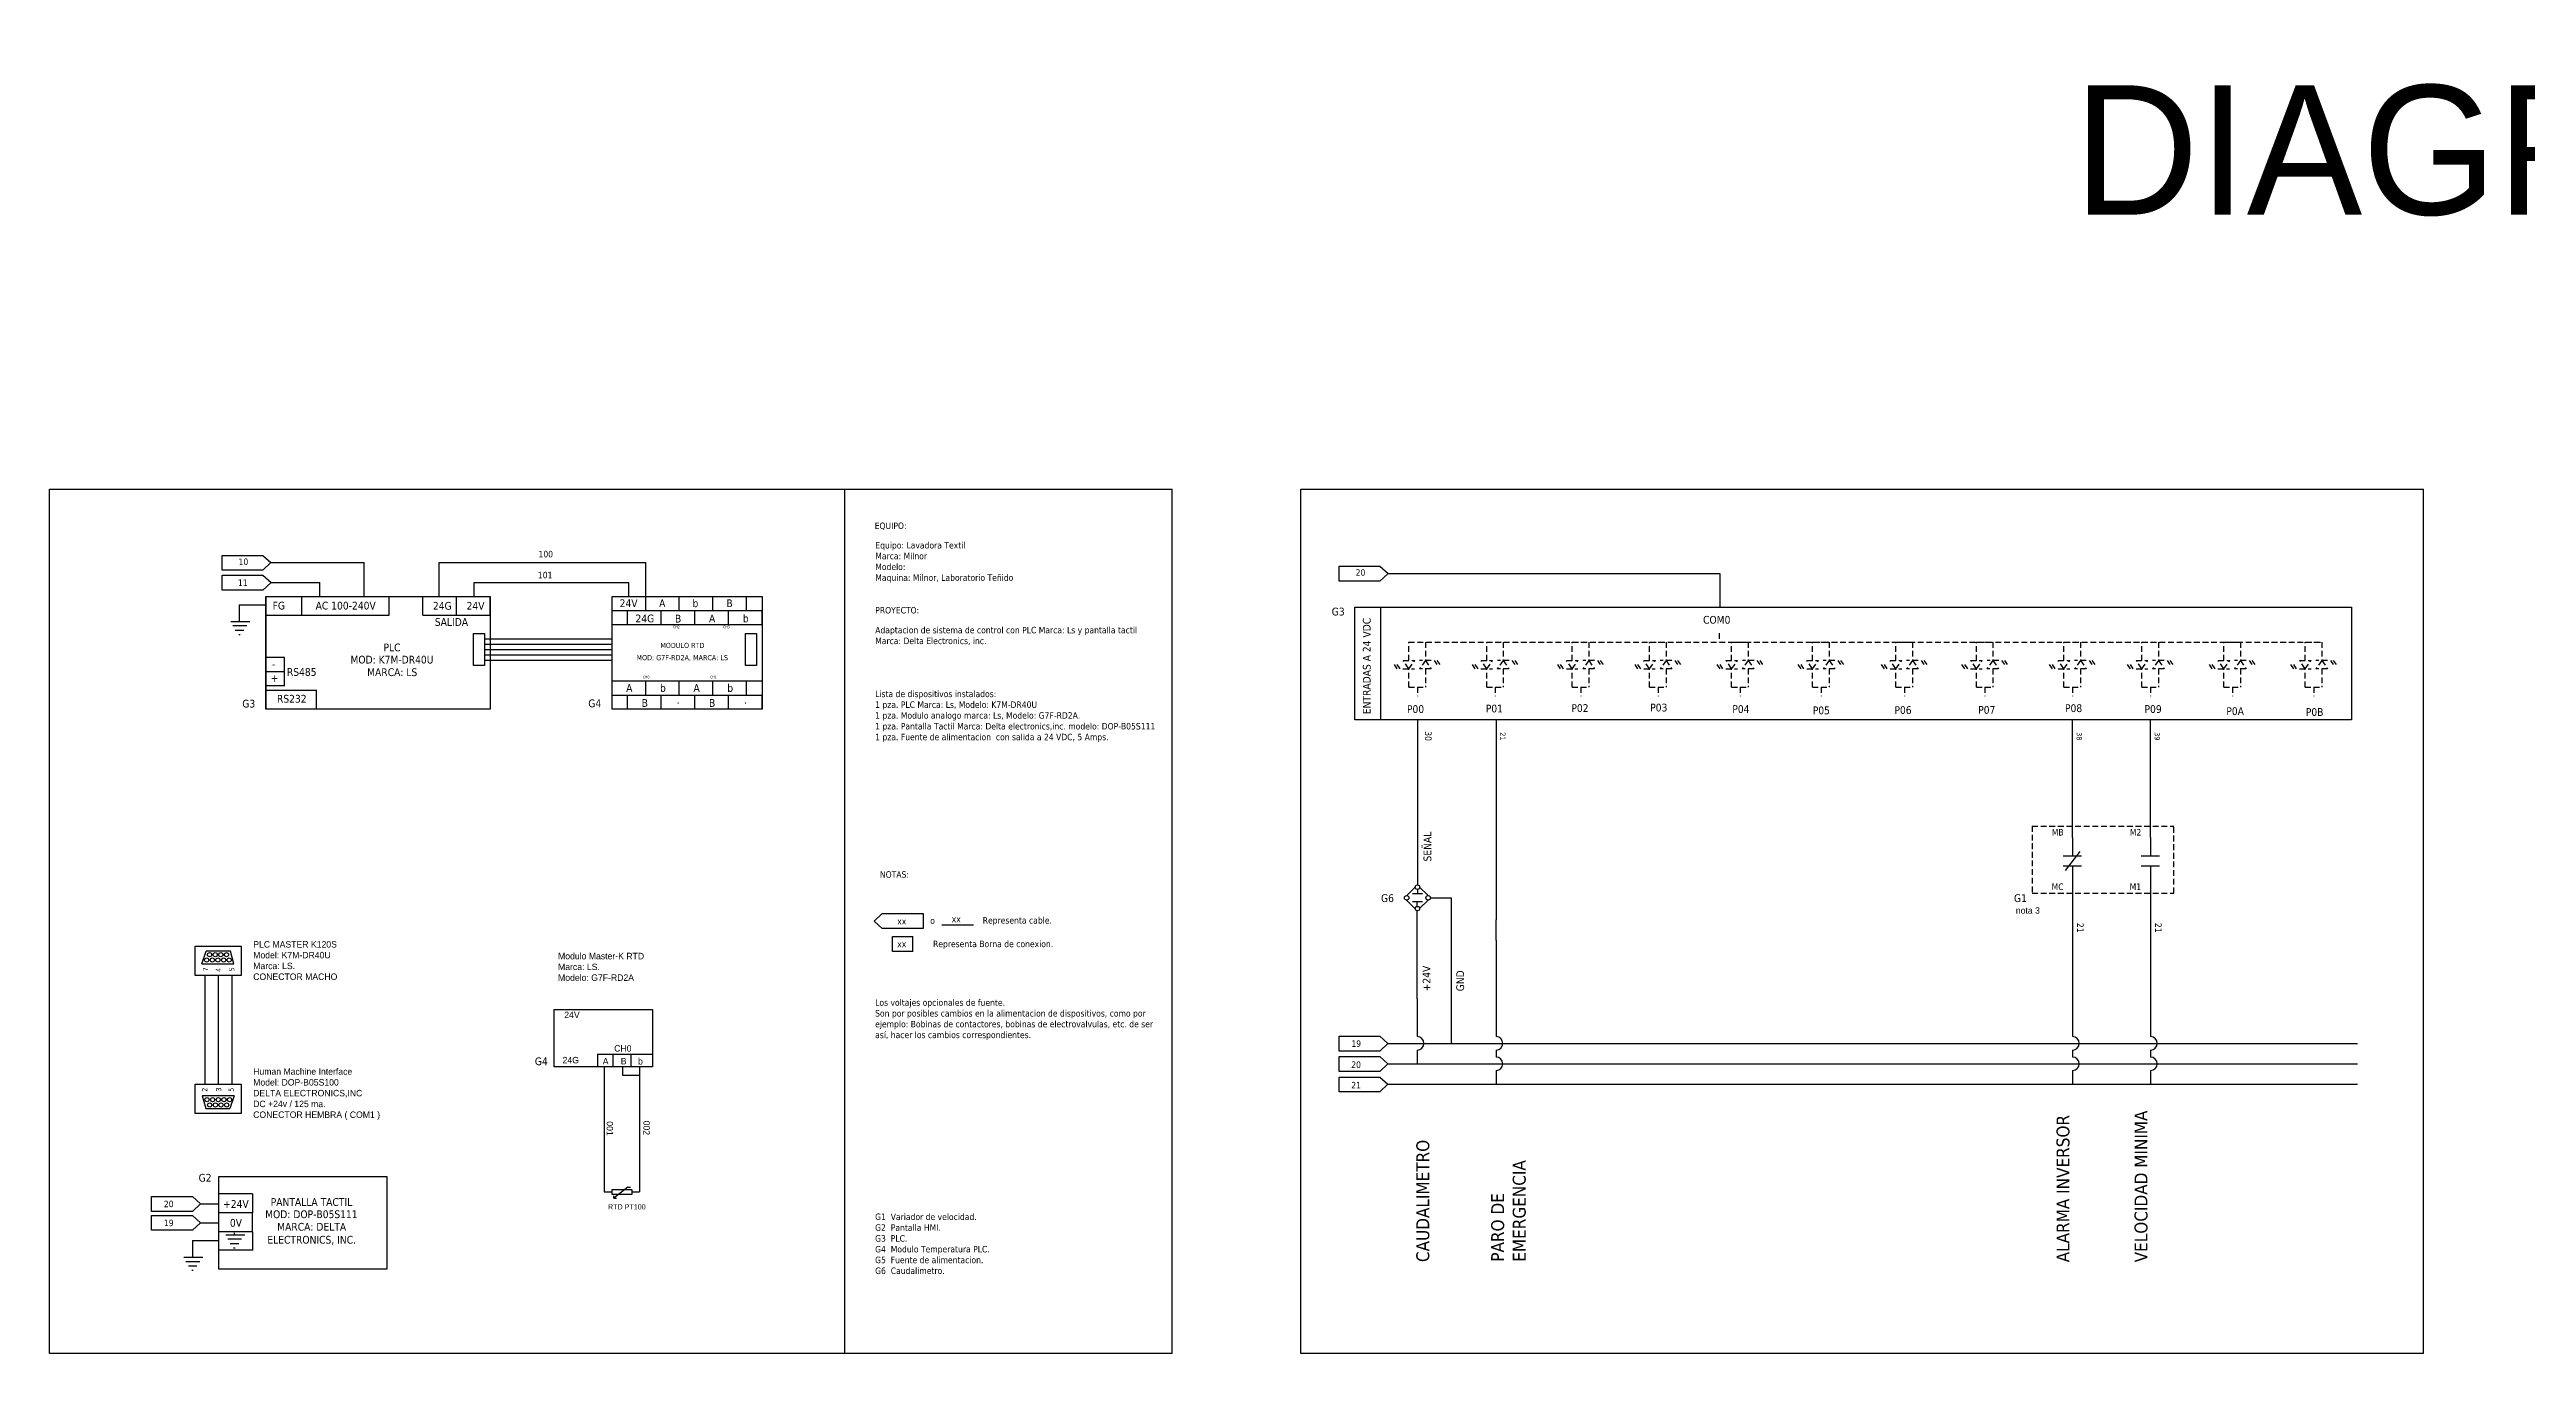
# Model space of a CAD drawing. Header units: millimetres. Extents: x 235 to 3542, y 1204 to 1708.
# Drawn here: x 235 to 1192, y 1204 to 1708 of the extents above; entities that cross this region are included whole.
import ezdxf
from ezdxf.enums import TextEntityAlignment as Align

# ---------------------------------------------------------------- set-up
doc = ezdxf.new("R2010")
doc.units = ezdxf.units.MM
doc.linetypes.add('LÍNEAS_OCULTAS2', pattern=[4.7625, 3.175, -1.5875])
doc.layers.add('0 @ 1', color=7, linetype='Continuous')
doc.layers.add('Capa1', color=7, linetype='LÍNEAS_OCULTAS2')
doc.styles.add('Tahoma', font='tahoma.ttf')

# ---------------------------------------------------------------- blocks, each defined once
blk = doc.blocks.new('*U39')
at = {"linetype": 'Continuous'}
for p, q in [((-1.5, 1.92), (-1.5, -1.92)), ((1.5, 1.92), (1.5, -1.92))]:
    blk.add_line(p, q, dxfattribs=at)
at = {"style": 'Tahoma'}
for tag, p in [('Descripción', (0, 8.73)), ('Diseñador de referencia', (-0.18, 3.37))]:
    blk.add_attdef(tag, text='', height=1.5, dxfattribs=at).set_placement(p, align=Align.CENTER)
at = {"linetype": 'Continuous', "style": 'Tahoma', "flags": 8}
blk.add_attdef('Terminal 1', text='', height=1.5, dxfattribs=at).set_placement((-3.17, -0.8), align=Align.TOP_RIGHT)
blk.add_attdef('Terminal 2', text='', height=1.5, dxfattribs=at).set_placement((3.17, -0.8), align=Align.TOP_LEFT)

msp = doc.modelspace()

# ---------------------------------------------------------------- linework, layer by layer
for p, q in [((235.437, 1204.14), (235.437, 1538.14)), ((235.437, 1538.14), (669.232, 1538.14)), ((542.576, 1538.14), (542.576, 1204.14)), ((669.232, 1204.14), (669.232, 1538.14)), ((718.955, 1204.14), (718.955, 1538.14)), ((718.955, 1538.14), (1152.751, 1538.14)), ((1152.751, 1204.14), (1152.751, 1538.14)), ((302.111, 1512.523), (317.881, 1512.523)), ((302.111, 1506.76), (302.111, 1512.523)), ((317.881, 1512.523), (321.004, 1509.716)), ((317.881, 1506.76), (302.111, 1506.76)), ((302.137, 1504.833), (317.907, 1504.833)), ((302.137, 1499.07), (302.137, 1504.833)), ((321.004, 1509.716), (317.881, 1506.76)), ((317.907, 1504.833), (321.03, 1502.026)), ((321.004, 1509.716), (357.015, 1509.716)), ((357.015, 1496.682), (357.015, 1509.716)), ((385.972, 1509.716), (465.774, 1509.732)), ((385.972, 1496.682), (385.972, 1509.716)), ((465.774, 1496.698), (465.774, 1509.732)), ((465.774, 1496.698), (465.774, 1509.732)), ((733.727, 1508.352), (749.497, 1508.352)), ((733.727, 1502.588), (733.727, 1508.352)), ((749.497, 1502.588), (733.727, 1502.588)), ((749.497, 1508.352), (752.62, 1505.545)), ((752.62, 1505.545), (749.497, 1502.588)), ((752.62, 1505.545), (880.806, 1505.545)), ((880.806, 1505.545), (880.806, 1492.51)), ((317.907, 1499.07), (302.137, 1499.07)), ((308.765, 1493.481), (308.765, 1486.992)), ((308.765, 1493.481), (318.968, 1493.481)), ((321.03, 1502.026), (317.907, 1499.07)), ((321.03, 1502.026), (339.903, 1502.026)), ((332.871, 1489.395), (332.871, 1496.682)), ((339.903, 1496.682), (339.903, 1502.026)), ((366.61, 1489.395), (366.61, 1496.682)), ((366.712, 1489.395), (366.712, 1496.682)), ((379.712, 1489.395), (379.712, 1496.682)), ((392.712, 1489.395), (392.712, 1496.682)), ((399.508, 1502.026), (459.299, 1502.026)), ((399.508, 1496.682), (399.508, 1502.026)), ((405.712, 1489.395), (405.712, 1496.682)), ((459.299, 1496.682), (459.299, 1502.026)), ((459.299, 1496.682), (459.299, 1502.026)), ((465.774, 1491.225), (465.774, 1496.698)), ((478.774, 1491.225), (478.774, 1496.698)), ((491.774, 1491.225), (491.774, 1496.698)), ((504.774, 1491.225), (504.774, 1496.698)), ((305.484, 1486.992), (312.796, 1486.992)), ((306.256, 1485.404), (311.615, 1485.404)), ((307.209, 1483.68), (310.525, 1483.68)), ((318.968, 1489.395), (366.61, 1489.395)), ((379.712, 1489.395), (405.712, 1489.395)), ((452.774, 1491.225), (510.776, 1491.225)), ((452.774, 1485.767), (510.776, 1485.767)), ((458.776, 1485.767), (458.776, 1491.225)), ((471.776, 1485.767), (471.776, 1491.225)), ((484.776, 1485.767), (484.776, 1491.225)), ((497.776, 1485.767), (497.776, 1491.225)), ((510.776, 1485.767), (510.776, 1491.225)), ((749.67, 1492.51), (749.67, 1448.942)), ((308.527, 1481.956), (309.072, 1481.956)), ((403.479, 1480.227), (452.774, 1480.227)), ((403.479, 1478.174), (452.774, 1478.174)), ((403.479, 1476.122), (452.774, 1476.122)), ((403.479, 1474.069), (452.774, 1474.069)), ((326.255, 1473.026), (318.968, 1473.026)), ((326.255, 1467.585), (318.968, 1467.585)), ((326.255, 1462.145), (326.255, 1473.026)), ((403.479, 1472.016), (452.774, 1472.016)), ((326.255, 1462.145), (318.968, 1462.145)), ((318.968, 1460.401), (338.532, 1460.401)), ((338.532, 1453.114), (338.532, 1460.401)), ((452.774, 1464.029), (510.776, 1464.029)), ((452.774, 1458.571), (510.776, 1458.571)), ((458.776, 1453.114), (458.776, 1458.571)), ((465.774, 1458.571), (465.774, 1464.029)), ((471.776, 1453.114), (471.776, 1458.571)), ((478.774, 1458.571), (478.774, 1464.045)), ((484.776, 1453.114), (484.776, 1458.571)), ((491.774, 1458.571), (491.774, 1464.045)), ((497.776, 1453.114), (497.776, 1458.571)), ((504.774, 1458.571), (504.774, 1464.045)), ((510.776, 1453.114), (510.776, 1458.571)), ((763.972, 1448.955), (763.972, 1441.55)), ((794.364, 1448.929), (794.364, 1441.524)), ((794.364, 1448.929), (794.364, 1430.808)), ((1017.079, 1403.464), (1017.079, 1448.942)), ((1047.222, 1403.464), (1047.222, 1448.942)), ((763.972, 1441.55), (763.972, 1408.11)), ((794.364, 1430.808), (794.364, 1371.667)), ((763.972, 1408.123), (763.972, 1385.195)), ((763.972, 1408.11), (763.972, 1385.182)), ((1019.971, 1398.06), (1014.188, 1390.8)), ((763.116, 1375.987), (759.802, 1379.336)), ((763.113, 1384.339), (759.815, 1381.054)), ((763.896, 1376.91), (763.896, 1378.702)), ((763.972, 1383.477), (763.972, 1381.702)), ((764.829, 1376.121), (768.064, 1379.344)), ((764.831, 1384.327), (768.063, 1381.06)), ((768.966, 1380.202), (776.946, 1380.202)), ((776.946, 1380.202), (776.946, 1323.969)), ((1017.079, 1385.31), (1017.079, 1326.564)), ((1047.222, 1385.31), (1047.222, 1326.564)), ((554.061, 1371.14), (557.185, 1374.096)), ((557.185, 1368.333), (554.061, 1371.14)), ((557.185, 1374.096), (572.954, 1374.096)), ((572.954, 1374.096), (572.954, 1368.333)), ((580.172, 1369.826), (592.411, 1369.826)), ((763.896, 1341.142), (763.896, 1375.195)), ((794.364, 1363.827), (794.364, 1371.667)), ((294.331, 1354.702), (295.994, 1359.608)), ((305.361, 1359.608), (295.994, 1359.608)), ((306.702, 1354.702), (305.361, 1359.608)), ((572.954, 1368.333), (557.185, 1368.333)), ((561.127, 1365.25), (569.012, 1365.25)), ((561.127, 1359.487), (561.127, 1365.25)), ((569.012, 1359.487), (561.127, 1359.487)), ((568.967, 1359.487), (568.967, 1365.25)), ((794.364, 1363.827), (794.364, 1326.564)), ((294.331, 1354.702), (306.702, 1354.702)), ((295.582, 1308.256), (295.582, 1350.136)), ((300.702, 1308.256), (300.702, 1350.136)), ((305.978, 1308.256), (305.978, 1350.136)), ((763.896, 1341.142), (763.896, 1326.564)), ((733.702, 1326.777), (749.471, 1326.777)), ((733.702, 1321.013), (733.702, 1326.777)), ((733.702, 1326.777), (749.471, 1326.777)), ((733.702, 1321.013), (733.702, 1326.777)), ((749.471, 1321.013), (733.702, 1321.013)), ((749.471, 1321.013), (733.702, 1321.013)), ((749.471, 1326.777), (752.595, 1323.969)), ((749.471, 1326.777), (752.595, 1323.969)), ((752.595, 1323.969), (749.471, 1321.013)), ((752.595, 1323.969), (749.471, 1321.013)), ((752.595, 1323.969), (889.004, 1323.969)), ((752.595, 1323.969), (1127.154, 1323.969)), ((763.896, 1321.374), (763.912, 1316.066)), ((794.364, 1321.374), (794.364, 1318.661)), ((889.004, 1323.969), (1127.154, 1323.969)), ((1017.079, 1321.374), (1017.079, 1318.661)), ((1047.222, 1321.374), (1047.222, 1318.661)), ((447.206, 1319.737), (468.461, 1319.737)), ((447.206, 1319.737), (447.206, 1314.899)), ((449.782, 1314.899), (449.782, 1291.437)), ((453.075, 1319.737), (453.075, 1314.899)), ((456.861, 1314.899), (456.861, 1311.727)), ((456.861, 1311.727), (463.4, 1311.727)), ((460.065, 1319.737), (460.065, 1314.899)), ((463.4, 1314.899), (463.4, 1291.437)), ((733.702, 1318.873), (749.471, 1318.873)), ((733.702, 1313.109), (733.702, 1318.873)), ((749.471, 1313.109), (733.702, 1313.109)), ((749.471, 1318.873), (752.595, 1316.066)), ((752.595, 1316.066), (749.471, 1313.109)), ((752.595, 1316.066), (1127.154, 1316.066)), ((794.364, 1313.471), (794.364, 1308.162)), ((1017.079, 1313.471), (1017.079, 1308.162)), ((1047.222, 1313.471), (1047.222, 1308.162)), ((306.806, 1303.69), (294.434, 1303.69)), ((294.434, 1303.69), (295.775, 1298.784)), ((306.806, 1303.69), (305.143, 1298.784)), ((733.702, 1310.969), (749.471, 1310.969)), ((733.702, 1305.206), (733.702, 1310.969)), ((749.471, 1305.206), (733.702, 1305.206)), ((749.471, 1310.969), (752.595, 1308.162)), ((752.595, 1308.162), (749.471, 1305.206)), ((752.595, 1308.162), (1127.154, 1308.162)), ((295.775, 1298.784), (305.143, 1298.784)), ((449.782, 1291.437), (449.782, 1283.597)), ((449.782, 1283.597), (449.782, 1266.62)), ((463.4, 1291.437), (463.4, 1283.597)), ((463.4, 1283.597), (463.4, 1266.62)), ((274.88, 1264.823), (290.65, 1264.823)), ((274.88, 1259.059), (274.88, 1264.823)), ((290.65, 1264.823), (293.773, 1262.015)), ((313.856, 1265.767), (300.916, 1265.767)), ((313.856, 1265.767), (313.856, 1258.48)), ((449.782, 1266.62), (452.89, 1266.62)), ((458.821, 1268.438), (453.414, 1264.18)), ((453.414, 1264.18), (453.414, 1265.108)), ((453.414, 1264.18), (454.481, 1264.18)), ((458.821, 1268.438), (459.888, 1268.438)), ((460.4, 1266.62), (463.4, 1266.62)), ((290.65, 1259.059), (274.88, 1259.059)), ((274.88, 1257.486), (290.65, 1257.486)), ((274.88, 1251.723), (274.88, 1257.486)), ((293.773, 1262.015), (290.65, 1259.059)), ((290.65, 1257.486), (293.773, 1254.679)), ((293.773, 1254.679), (290.65, 1251.723)), ((293.773, 1262.015), (300.856, 1262.015)), ((293.773, 1254.679), (300.856, 1254.679)), ((313.856, 1258.48), (300.916, 1258.48)), ((313.856, 1251.192), (313.856, 1258.48)), ((290.65, 1251.723), (274.88, 1251.723)), ((290.653, 1247.813), (290.653, 1241.324)), ((290.653, 1247.813), (300.856, 1247.813)), ((313.856, 1251.192), (300.916, 1251.192)), ((303.538, 1249.963), (310.85, 1249.963)), ((304.31, 1248.375), (309.669, 1248.375)), ((305.264, 1246.65), (308.579, 1246.65)), ((306.581, 1244.926), (307.126, 1244.926)), ((306.819, 1250.759), (306.819, 1249.963)), ((313.856, 1251.192), (313.856, 1243.905)), ((287.372, 1241.324), (294.684, 1241.324)), ((288.144, 1239.736), (293.503, 1239.736)), ((289.098, 1238.012), (292.413, 1238.012)), ((290.415, 1236.288), (290.96, 1236.288)), ((313.856, 1244.06), (300.916, 1244.06)), ((669.232, 1204.14), (235.437, 1204.14)), ((1152.751, 1204.14), (718.955, 1204.14))]:
    msp.add_line(p, q)
for points in [[(318.968, 1496.682), (318.968, 1496.682), (318.968, 1453.114), (318.968, 1453.114)], [(318.968, 1496.682), (405.712, 1496.682), (405.712, 1453.114), (318.968, 1453.114)], [(452.774, 1496.682), (510.776, 1496.682), (510.776, 1453.114), (452.774, 1453.114)], [(739.833, 1492.51), (1124.848, 1492.51), (1124.848, 1448.942), (739.833, 1448.942)], [(399.219, 1482.28), (403.479, 1482.28), (403.479, 1470.016), (399.219, 1470.016)], [(504.301, 1482.28), (508.561, 1482.28), (508.561, 1470.016), (504.301, 1470.016)], [(291.646, 1361.527), (309.491, 1361.527), (309.491, 1350.136), (291.646, 1350.136)], [(430.359, 1337.106), (468.461, 1337.106), (468.461, 1314.899), (430.359, 1314.899)], [(309.491, 1296.865), (291.646, 1296.865), (291.646, 1308.256), (309.491, 1308.256)], [(300.856, 1272.522), (365.797, 1272.522), (365.797, 1236.668), (300.856, 1236.668)], [(452.89, 1267.552), (460.4, 1267.552), (460.4, 1265.575), (452.89, 1265.575)]]:
    msp.add_lwpolyline(points, close=True)
for centre, radius in [((759.811, 1380.195), 0.859), ((763.972, 1384.336), 0.859), ((768.107, 1380.202), 0.859), ((763.972, 1376.054), 0.859), ((297.263, 1358.228), 0.802), ((299.457, 1358.228), 0.802), ((301.594, 1358.228), 0.802), ((303.818, 1358.228), 0.802), ((296.147, 1356.156), 0.802), ((298.341, 1356.156), 0.802), ((300.478, 1356.156), 0.802), ((302.702, 1356.156), 0.802), ((304.852, 1356.156), 0.802), ((296.285, 1302.236), 0.802), ((298.435, 1302.236), 0.802), ((300.659, 1302.236), 0.802), ((302.796, 1302.236), 0.802), ((304.99, 1302.236), 0.802), ((297.319, 1300.165), 0.802), ((299.543, 1300.165), 0.802), ((301.68, 1300.165), 0.802), ((303.874, 1300.165), 0.802)]:
    msp.add_circle(centre, radius)
for centre in [(763.896, 1323.969), (794.364, 1323.969), (1017.079, 1323.969), (1047.222, 1323.969), (794.364, 1316.066), (1017.079, 1316.066), (1047.222, 1316.066)]:
    msp.add_arc(centre, 2.595, 270, 90)
at = {"layer": 'Capa1', "ltscale": 0.7}
for p, q in [((760.646, 1471.928), (760.646, 1479.027)), ((760.646, 1479.027), (767.044, 1479.027)), ((760.646, 1479.027), (1113.402, 1479.027)), ((767.044, 1479.027), (767.044, 1471.928)), ((790.741, 1471.928), (790.741, 1479.027)), ((790.741, 1479.027), (797.139, 1479.027)), ((797.139, 1479.027), (797.139, 1471.928)), ((823.757, 1471.928), (823.757, 1479.027)), ((823.757, 1479.027), (830.155, 1479.027)), ((830.155, 1479.027), (830.155, 1471.928)), ((853.638, 1471.928), (853.638, 1479.027)), ((853.638, 1479.027), (860.036, 1479.027)), ((860.036, 1479.027), (860.036, 1471.928)), ((880.514, 1482.473), (880.514, 1479.027)), ((885.381, 1471.928), (885.381, 1479.027)), ((885.381, 1479.027), (891.779, 1479.027)), ((891.779, 1479.027), (891.779, 1471.928)), ((916.641, 1471.928), (916.641, 1479.027)), ((916.641, 1479.027), (923.039, 1479.027)), ((923.039, 1479.027), (923.039, 1471.928)), ((948.832, 1471.928), (948.832, 1479.027)), ((948.832, 1479.027), (955.23, 1479.027)), ((955.23, 1479.027), (955.23, 1471.928)), ((979.933, 1471.928), (979.933, 1479.027)), ((979.933, 1479.027), (986.331, 1479.027)), ((986.331, 1479.027), (986.331, 1471.928)), ((1013.753, 1471.928), (1013.753, 1479.027)), ((1013.753, 1479.027), (1020.151, 1479.027)), ((1020.151, 1479.027), (1020.151, 1471.928)), ((1043.895, 1471.928), (1043.895, 1479.027)), ((1043.895, 1479.027), (1050.293, 1479.027)), ((1050.293, 1479.027), (1050.293, 1471.928)), ((1075.542, 1471.928), (1075.542, 1479.027)), ((1075.542, 1479.027), (1081.94, 1479.027)), ((1081.94, 1479.027), (1081.94, 1471.928)), ((1107.004, 1471.928), (1107.004, 1479.027)), ((1107.004, 1479.027), (1113.402, 1479.027)), ((1113.402, 1479.027), (1113.402, 1471.928)), ((756.192, 1468.736), (755.091, 1470.332)), ((757.292, 1468.736), (756.192, 1470.332)), ((758.392, 1468.736), (762.89, 1468.736)), ((758.445, 1471.928), (762.943, 1471.928)), ((760.646, 1468.736), (758.445, 1471.928)), ((760.646, 1468.736), (762.943, 1471.928)), ((760.646, 1461.636), (760.646, 1468.736)), ((767.044, 1471.928), (764.747, 1468.736)), ((769.245, 1468.736), (764.747, 1468.736)), ((769.245, 1468.736), (764.747, 1468.736)), ((769.298, 1471.928), (764.8, 1471.928)), ((767.044, 1471.928), (769.245, 1468.736)), ((767.044, 1468.736), (767.044, 1461.636)), ((770.398, 1471.928), (771.498, 1470.332)), ((771.498, 1471.928), (772.599, 1470.332)), ((786.287, 1468.736), (785.187, 1470.332)), ((787.387, 1468.736), (786.287, 1470.332)), ((788.488, 1468.736), (792.985, 1468.736)), ((788.541, 1471.928), (793.038, 1471.928)), ((790.741, 1468.736), (788.541, 1471.928)), ((790.741, 1468.736), (793.038, 1471.928)), ((790.741, 1461.636), (790.741, 1468.736)), ((797.139, 1471.928), (794.842, 1468.736)), ((799.34, 1468.736), (794.842, 1468.736)), ((799.34, 1468.736), (794.842, 1468.736)), ((799.393, 1471.928), (794.896, 1471.928)), ((797.139, 1471.928), (799.34, 1468.736)), ((797.139, 1468.736), (797.139, 1461.636)), ((800.494, 1471.928), (801.594, 1470.332)), ((801.594, 1471.928), (802.694, 1470.332)), ((819.303, 1468.736), (818.203, 1470.332)), ((820.403, 1468.736), (819.303, 1470.332)), ((821.504, 1468.736), (826.001, 1468.736)), ((821.557, 1471.928), (826.054, 1471.928)), ((823.757, 1468.736), (821.557, 1471.928)), ((823.757, 1468.736), (826.054, 1471.928)), ((823.757, 1461.636), (823.757, 1468.736)), ((830.155, 1471.928), (827.858, 1468.736)), ((832.356, 1468.736), (827.858, 1468.736)), ((832.356, 1468.736), (827.858, 1468.736)), ((832.409, 1471.928), (827.911, 1471.928)), ((830.155, 1471.928), (832.356, 1468.736)), ((830.155, 1468.736), (830.155, 1461.636)), ((833.509, 1471.928), (834.61, 1470.332)), ((834.61, 1471.928), (835.71, 1470.332)), ((849.184, 1468.736), (848.084, 1470.332)), ((850.284, 1468.736), (849.184, 1470.332)), ((851.385, 1468.736), (855.882, 1468.736)), ((851.438, 1471.928), (855.935, 1471.928)), ((853.638, 1468.736), (851.438, 1471.928)), ((853.638, 1468.736), (855.935, 1471.928)), ((853.638, 1461.636), (853.638, 1468.736)), ((860.036, 1471.928), (857.739, 1468.736)), ((862.237, 1468.736), (857.739, 1468.736)), ((862.237, 1468.736), (857.739, 1468.736)), ((862.29, 1471.928), (857.793, 1471.928)), ((860.036, 1471.928), (862.237, 1468.736)), ((860.036, 1468.736), (860.036, 1461.636)), ((863.39, 1471.928), (864.491, 1470.332)), ((864.491, 1471.928), (865.591, 1470.332)), ((880.927, 1468.736), (879.827, 1470.332)), ((882.027, 1468.736), (880.927, 1470.332)), ((883.128, 1468.736), (887.625, 1468.736)), ((883.181, 1471.928), (887.678, 1471.928)), ((885.381, 1468.736), (883.181, 1471.928)), ((885.381, 1468.736), (887.678, 1471.928)), ((885.381, 1461.636), (885.381, 1468.736)), ((891.779, 1471.928), (889.482, 1468.736)), ((893.98, 1468.736), (889.482, 1468.736)), ((893.98, 1468.736), (889.482, 1468.736)), ((894.033, 1471.928), (889.535, 1471.928)), ((891.779, 1471.928), (893.98, 1468.736)), ((891.779, 1468.736), (891.779, 1461.636)), ((895.133, 1471.928), (896.234, 1470.332)), ((896.234, 1471.928), (897.334, 1470.332)), ((912.186, 1468.736), (911.086, 1470.332)), ((913.287, 1468.736), (912.186, 1470.332)), ((914.387, 1468.736), (918.884, 1468.736)), ((914.44, 1471.928), (918.938, 1471.928)), ((916.641, 1468.736), (914.44, 1471.928)), ((916.641, 1468.736), (918.938, 1471.928)), ((916.641, 1461.636), (916.641, 1468.736)), ((923.039, 1471.928), (920.742, 1468.736)), ((925.239, 1468.736), (920.742, 1468.736)), ((925.239, 1468.736), (920.742, 1468.736)), ((925.292, 1471.928), (920.795, 1471.928)), ((923.039, 1471.928), (925.239, 1468.736)), ((923.039, 1468.736), (923.039, 1461.636)), ((926.393, 1471.928), (927.493, 1470.332)), ((927.493, 1471.928), (928.593, 1470.332)), ((944.378, 1468.736), (943.278, 1470.332)), ((945.478, 1468.736), (944.378, 1470.332)), ((946.579, 1468.736), (951.076, 1468.736)), ((946.632, 1471.928), (951.129, 1471.928)), ((948.832, 1468.736), (946.632, 1471.928)), ((948.832, 1468.736), (951.129, 1471.928)), ((948.832, 1461.636), (948.832, 1468.736)), ((955.23, 1471.928), (952.933, 1468.736)), ((957.431, 1468.736), (952.933, 1468.736)), ((957.431, 1468.736), (952.933, 1468.736)), ((957.484, 1471.928), (952.987, 1471.928)), ((955.23, 1471.928), (957.431, 1468.736)), ((955.23, 1468.736), (955.23, 1461.636)), ((958.585, 1471.928), (959.685, 1470.332)), ((959.685, 1471.928), (960.785, 1470.332)), ((975.479, 1468.736), (974.378, 1470.332)), ((976.579, 1468.736), (975.479, 1470.332)), ((977.679, 1468.736), (982.177, 1468.736)), ((977.732, 1471.928), (982.23, 1471.928)), ((979.933, 1468.736), (977.732, 1471.928)), ((979.933, 1468.736), (982.23, 1471.928)), ((979.933, 1461.636), (979.933, 1468.736)), ((986.331, 1471.928), (984.034, 1468.736)), ((988.532, 1468.736), (984.034, 1468.736)), ((988.532, 1468.736), (984.034, 1468.736)), ((988.585, 1471.928), (984.087, 1471.928)), ((986.331, 1471.928), (988.532, 1468.736)), ((986.331, 1468.736), (986.331, 1461.636)), ((989.685, 1471.928), (990.785, 1470.332)), ((990.785, 1471.928), (991.886, 1470.332)), ((1009.299, 1468.736), (1008.199, 1470.332)), ((1010.399, 1468.736), (1009.299, 1470.332)), ((1011.499, 1468.736), (1015.997, 1468.736)), ((1011.553, 1471.928), (1016.05, 1471.928)), ((1013.753, 1468.736), (1011.553, 1471.928)), ((1013.753, 1468.736), (1016.05, 1471.928)), ((1013.753, 1461.636), (1013.753, 1468.736)), ((1020.151, 1471.928), (1017.854, 1468.736)), ((1022.352, 1468.736), (1017.854, 1468.736)), ((1022.352, 1468.736), (1017.854, 1468.736)), ((1022.405, 1471.928), (1017.907, 1471.928)), ((1020.151, 1471.928), (1022.352, 1468.736)), ((1020.151, 1468.736), (1020.151, 1461.636)), ((1023.505, 1471.928), (1024.606, 1470.332)), ((1024.606, 1471.928), (1025.706, 1470.332)), ((1039.441, 1468.736), (1038.341, 1470.332)), ((1040.541, 1468.736), (1039.441, 1470.332)), ((1041.642, 1468.736), (1046.139, 1468.736)), ((1041.695, 1471.928), (1046.192, 1471.928)), ((1043.895, 1468.736), (1041.695, 1471.928)), ((1043.895, 1468.736), (1046.192, 1471.928)), ((1043.895, 1461.636), (1043.895, 1468.736)), ((1050.293, 1471.928), (1047.996, 1468.736)), ((1052.494, 1468.736), (1047.996, 1468.736)), ((1052.494, 1468.736), (1047.996, 1468.736)), ((1052.547, 1471.928), (1048.049, 1471.928)), ((1050.293, 1471.928), (1052.494, 1468.736)), ((1050.293, 1468.736), (1050.293, 1461.636)), ((1053.647, 1471.928), (1054.748, 1470.332)), ((1054.748, 1471.928), (1055.848, 1470.332)), ((1071.087, 1468.736), (1069.987, 1470.332)), ((1072.188, 1468.736), (1071.087, 1470.332)), ((1073.288, 1468.736), (1077.786, 1468.736)), ((1073.341, 1471.928), (1077.839, 1471.928)), ((1075.542, 1468.736), (1073.341, 1471.928)), ((1075.542, 1468.736), (1077.839, 1471.928)), ((1075.542, 1461.636), (1075.542, 1468.736)), ((1081.94, 1471.928), (1079.643, 1468.736)), ((1084.14, 1468.736), (1079.643, 1468.736)), ((1084.14, 1468.736), (1079.643, 1468.736)), ((1084.193, 1471.928), (1079.696, 1471.928)), ((1081.94, 1471.928), (1084.14, 1468.736)), ((1081.94, 1468.736), (1081.94, 1461.636)), ((1085.294, 1471.928), (1086.394, 1470.332)), ((1086.394, 1471.928), (1087.494, 1470.332)), ((1102.55, 1468.736), (1101.449, 1470.332)), ((1103.65, 1468.736), (1102.55, 1470.332)), ((1104.75, 1468.736), (1109.248, 1468.736)), ((1104.803, 1471.928), (1109.301, 1471.928)), ((1107.004, 1468.736), (1104.803, 1471.928)), ((1107.004, 1468.736), (1109.301, 1471.928)), ((1107.004, 1461.636), (1107.004, 1468.736)), ((1113.402, 1471.928), (1111.105, 1468.736)), ((1115.603, 1468.736), (1111.105, 1468.736)), ((1115.603, 1468.736), (1111.105, 1468.736)), ((1115.656, 1471.928), (1111.158, 1471.928)), ((1113.402, 1471.928), (1115.603, 1468.736)), ((1113.402, 1468.736), (1113.402, 1461.636)), ((1116.756, 1471.928), (1117.856, 1470.332)), ((1117.856, 1471.928), (1118.957, 1470.332)), ((760.646, 1461.636), (767.044, 1461.636)), ((760.646, 1461.636), (767.044, 1461.636)), ((763.972, 1461.636), (763.972, 1458.19)), ((790.741, 1461.636), (797.139, 1461.636)), ((790.741, 1461.636), (797.139, 1461.636)), ((794.068, 1461.636), (794.068, 1458.19)), ((823.757, 1461.636), (830.155, 1461.636)), ((823.757, 1461.636), (830.155, 1461.636)), ((827.084, 1461.636), (827.084, 1458.19)), ((853.638, 1461.636), (860.036, 1461.636)), ((853.638, 1461.636), (860.036, 1461.636)), ((856.965, 1461.636), (856.965, 1458.19)), ((885.381, 1461.636), (891.779, 1461.636)), ((885.381, 1461.636), (891.779, 1461.636)), ((888.708, 1461.636), (888.708, 1458.19)), ((916.641, 1461.636), (923.039, 1461.636)), ((916.641, 1461.636), (923.039, 1461.636)), ((919.967, 1461.636), (919.967, 1458.19)), ((948.832, 1461.636), (955.23, 1461.636)), ((948.832, 1461.636), (955.23, 1461.636)), ((952.159, 1461.636), (952.159, 1458.19)), ((979.933, 1461.636), (986.331, 1461.636)), ((979.933, 1461.636), (986.331, 1461.636)), ((983.259, 1461.636), (983.259, 1458.19)), ((1013.753, 1461.636), (1020.151, 1461.636)), ((1013.753, 1461.636), (1020.151, 1461.636)), ((1017.079, 1461.636), (1017.079, 1458.19)), ((1043.895, 1461.636), (1050.293, 1461.636)), ((1043.895, 1461.636), (1050.293, 1461.636)), ((1047.222, 1461.636), (1047.222, 1458.19)), ((1075.542, 1461.636), (1081.94, 1461.636)), ((1075.542, 1461.636), (1081.94, 1461.636)), ((1078.868, 1461.636), (1078.868, 1458.19)), ((1107.004, 1461.636), (1113.402, 1461.636)), ((1107.004, 1461.636), (1113.402, 1461.636)), ((1110.33, 1461.636), (1110.33, 1458.19)), ((1001.456, 1407.933), (1056.215, 1407.933)), ((1001.456, 1407.933), (1001.456, 1382)), ((1056.215, 1382), (1056.215, 1407.933)), ((1001.456, 1382), (1056.215, 1382))]:
    msp.add_line(p, q, dxfattribs=at)
at = {"layer": 'Capa1', "linetype": 'ByBlock', "ltscale": 0.7}
for p, q in [((1017.079, 1403.464), (1017.079, 1396.365)), ((1047.222, 1403.464), (1047.222, 1396.365)), ((1020.532, 1396.365), (1013.432, 1396.365)), ((1020.532, 1392.405), (1013.432, 1392.405)), ((1017.079, 1392.405), (1017.079, 1385.306)), ((1050.674, 1396.365), (1043.575, 1396.365)), ((1050.674, 1392.405), (1043.575, 1392.405)), ((1047.222, 1392.405), (1047.222, 1385.306))]:
    msp.add_line(p, q, dxfattribs=at)

# ---------------------------------------------------------------- block references
at = {"layer": '0 @ 1', "rotation": 270}
msp.add_blockref('*U39', (763.972, 1380.202), dxfattribs=at)

# ---------------------------------------------------------------- texts
at = {"insert": (1017.557, 1694.192), "char_height": 50, "attachment_point": 1}
msp.add_mtext_dynamic_manual_height_columns('DIAGRAMA LAVADORA MILNOR TEÑIDO', width=2366.97927, gutter_width=15, heights=[0], dxfattribs=at)
at = {"style": 'Tahoma'}
for s, insert, char_height, width, attachment_point in [('EQUIPO:', (554.264, 1525.235), 2.5, 57.58905, 1), ('100', (424.353, 1514.287), 2.5, 15.27778, 1), ('Equipo: Lavadora Textil\\PMarca: Milnor\\PModelo: {\\Ftxt|c0; }\\PMaquina: Milnor, Laboratorio Teñido', (554.501, 1517.695), 2.5, 107.81633, 1), ('11', (308.245, 1503.213), 2.5, 15.27778, 1), ('10', (308.476, 1511.323), 2.5, 15.27778, 1), ('101', (424.122, 1506.177), 2.5, 15.27778, 1), ('20', (740.092, 1507.152), 2.5, 15.27778, 1), ('FG', (321.637, 1494.616), 3, 15.27778, 1), ('AC 100-240V', (338.246, 1494.616), 3, 25.08797, 1), ('24G', (383.566, 1494.539), 3, 15.27778, 1), ('24V', (396.566, 1494.539), 3, 15.27778, 1), ('24V', (459.18, 1495.535), 3, 15.27778, 2), ('A', (472.18, 1495.535), 3, 15.27778, 2), ('  b', (483.858, 1495.535), 3, 15.27778, 2), ('B', (498.18, 1495.535), 3, 15.27778, 2), ('SALIDA', (384.309, 1488.298), 3, 15.27778, 1), ('24G', (465.443, 1489.65), 3, 15.27778, 2), ('CH2', (477.58, 1485.393), 1, 15.27778, 2), ('  B', (477.174, 1489.584), 3, 15.27778, 2), ('A', (491.443, 1489.65), 3, 15.27778, 2), ('CH3', (496.942, 1485.393), 1, 15.27778, 2), ('b', (504.443, 1489.65), 3, 15.27778, 2), ('Adaptacion de sistema de control con PLC Marca: Ls y pantalla tactil Marca: Delta Electronics, inc.', (554.456, 1484.917), 2.5, 107.81633, 1), ('PROYECTO:', (554.461, 1492.586), 2.5, 57.58905, 1), ('G3', (735.854, 1492.321), 3, 6.75811, 3), ('COM0', (874.34, 1489.137), 3, 15.27778, 1), ('PLC', (367.759, 1478.462), 3, 60.94912, 2), ('MOD: G7F-RD2A, MARCA: LS', (479.922, 1474.019), 2, 60.94912, 2), ('MODULO RTD', (479.948, 1478.734), 2, 60.94912, 2), (' +', (319.778, 1466.625), 3, 15.27778, 1), ('  -', (319.134, 1472.065), 3, 15.27778, 1), ('RS485', (327.136, 1468.979), 3, 15.27778, 1), ('MOD: K7M-DR40U', (367.733, 1473.746), 3, 60.94912, 2), ('MARCA: LS', (367.831, 1468.897), 3, 60.94912, 2), ('CH0', (465.948, 1466.023), 1, 15.27778, 2), ('CH1', (491.948, 1466.023), 1, 15.27778, 2), ('G3', (314.911, 1456.737), 3, 6.75811, 3), ('RS232', (323.302, 1458.635), 3, 15.27778, 1), ('G4', (448.601, 1456.842), 3, 6.75811, 3), ('A', (459.441, 1462.797), 3, 15.27778, 2), ('B', (465.443, 1456.997), 3, 15.27778, 2), ('b', (472.441, 1462.797), 3, 15.27778, 2), ('  .', (477.174, 1458.259), 3, 15.27778, 2), ('A', (485.441, 1462.797), 3, 15.27778, 2), ('B', (491.443, 1456.997), 3, 15.27778, 2), ('b', (498.441, 1462.797), 3, 15.27778, 2), ('  .', (503.174, 1458.259), 3, 15.27778, 2), ('Lista de dispositivos instalados:\\P1 pza. PLC Marca: Ls, Modelo: K7M-DR40U\\P1 pza. Modulo analogo marca: Ls, Modelo: G7F-RD2A. \\P1 pza. Pantalla Tactil Marca: Delta electronics,inc. modelo: DOP-B05S111\\P1 pza. Fuente de alimentacion  con salida a 24 VDC, 5 Amps.', (554.435, 1460.267), 2.5, 110.82344, 1), ('P01', (790.385, 1454.849), 3, 15.27778, 1), ('P02', (823.448, 1455.026), 3, 15.27778, 1), ('P03', (853.912, 1455.233), 3, 15.27778, 1), ('P08', (1014.184, 1454.99), 3, 15.27778, 1), ('P00', (759.922, 1454.642), 3, 15.27778, 1), ('P04', (885.637, 1454.655), 3, 15.27778, 1), ('P05', (916.725, 1454.143), 3, 15.27778, 1), ('P06', (948.266, 1454.258), 3, 15.27778, 1), ('P07', (980.644, 1454.326), 3, 15.27778, 1), ('P09', (1044.901, 1454.655), 3, 15.27778, 1), ('P0A', (1076.516, 1453.838), 3, 15.27778, 1), ('P0B', (1107.233, 1453.503), 3, 15.27778, 1), ('MB', (1009.085, 1406.777), 2.5, 3.06572, 1), ('M2', (1039.228, 1406.777), 2.5, 3.06572, 1), ('NOTAS:', (556.298, 1390.481), 2.5, 57.58905, 1), ('G6', (754.894, 1381.581), 3, 6.75811, 3), ('G1', (999.457, 1381.581), 3, 6.75811, 3), ('MC', (1009.025, 1385.746), 2.5, 2.91491, 1), ('M1', (1039.168, 1385.746), 2.5, 2.91491, 1), ('o', (575.735, 1372.655), 2.5, 99.3678, 1), ('Representa cable.', (595.995, 1372.759), 2.5, 99.3678, 1), ('Representa Borna de conexion.', (576.796, 1363.645), 2.5, 99.3678, 1), ('Los voltajes opcionales de fuente.\\PSon por posibles cambios en la alimentacion de dispositivos, como por ejemplo: Bobinas de contactores, bobinas de electrovalvulas, etc. de ser así, hacer los cambios correspondientes.', (554.435, 1340.998), 2.5, 110.82344, 1), ('19', (738.442, 1325.123), 2.5, 15.27778, 1), ('G4', (427.948, 1318.53), 3, 6.75811, 3), ('20', (738.403, 1316.979), 2.5, 15.27778, 1), ('21', (738.403, 1309.075), 2.5, 15.27778, 1), ('G2', (298.035, 1273.523), 3, 6.75811, 3), ('+24V', (307.453, 1263.402), 3, 15.27778, 2), ('PANTALLA TACTIL', (336.642, 1264.152), 3, 60.94912, 2), ('0V', (307.453, 1256.115), 3, 15.27778, 2), ('MOD: DOP-B05S111', (336.616, 1259.437), 3, 60.94912, 2), ('MARCA: DELTA \\PELECTRONICS, INC.', (336.714, 1254.587), 3, 70.81534, 2), ('G1  Variador de velocidad.\\PG2  Pantalla HMI.\\PG3  PLC.\\PG4  Modulo Temperatura PLC.\\PG5  Fuente de alimentacion.\\PG6  Caudalimetro.', (554.427, 1258.197), 2.5, 110.82344, 1)]:
    msp.add_mtext(s, dxfattribs=dict(at, insert=insert, char_height=char_height, width=width, attachment_point=attachment_point))
at = {"attachment_point": 1, "style": 'Tahoma'}
for s, insert, char_height, width, rotation in [('ENTRADAS A 24 VDC', (742.889, 1451.151), 3, 53.74005, 90), ('30', (769.441, 1444.575), 2.5, 15.27778, 270), ('21', (797.974, 1444.166), 2, 15.27778, 270), ('38', (1020.689, 1444.166), 2, 15.27778, 270), ('39', (1050.831, 1444.166), 2, 15.27778, 270), ('SEÑAL', (766.316, 1394.24), 3, 38.91614, 90), ('xx', (562.973, 1372.401), 2.5, 15.27778, 0.000124), ('xx', (584.032, 1373.255), 2.5, 15.27778, 0.000124), ('21', (1021.373, 1370.539), 2.5, 15.27778, 270), ('21', (1051.515, 1370.539), 2.5, 15.27778, 270), ('xx', (562.973, 1363.617), 2.5, 15.27778, 0.000124), ('7', (294.694, 1351.77), 2, 2.33083, 90), ('4', (299.687, 1351.578), 2, 2.33083, 90), ('5', (304.851, 1351.808), 2, 2.33083, 90), ('+24V', (766.006, 1344.075), 3, 38.585, 90), ('GND', (778.98, 1344.075), 3, 38.585, 90), ('2', (294.372, 1305.273), 2, 2.33083, 90), ('3', (299.76, 1305.374), 2, 2.33083, 90), ('5', (304.64, 1305.241), 2, 2.33083, 90), ('ALARMA INVERSOR', (1010.899, 1239.359), 5, 57.07159, 90), ('VELOCIDAD MINIMA', (1041.041, 1239.359), 5, 57.07159, 90), ('CAUDALIMETRO', (763.541, 1239.458), 5, 53.49894, 90), ('PARO DE EMERGENCIA', (792.457, 1239.596), 5, 57.07159, 90), ('20', (279.62, 1263.169), 2.5, 15.27778, 0.000124), ('19', (279.62, 1255.833), 2.5, 15.27778, 0.000124)]:
    msp.add_mtext(s, dxfattribs=dict(at, insert=insert, char_height=char_height, width=width, rotation=rotation))
at = {"attachment_point": 1}
for s, insert, char_height, width in [('nota 3', (995.185, 1376.555), 2.5, 19.76711), ('PLC MASTER K120S\\PModel: K7M-DR40U\\PMarca: LS.\\PCONECTOR MACHO', (314.139, 1363.483), 2.5, 60.88776), ('Modulo Master-K RTD\\PMarca: LS.\\PModelo: G7F-RD2A', (431.917, 1358.956), 2.5, 48.96628), ('24V', (434.327, 1336.244), 2.5, 7.30496), ('CH0', (453.615, 1323.284), 2.5, 6.34608), ('Human Machine Interface \\PModel: DOP-B05S100\\PDELTA ELECTRONICS,INC\\PDC +24v / 125 ma.\\PCONECTOR HEMBRA ( COM1 )', (314.121, 1314.329), 2.5, 57.68093), ('24G', (433.661, 1318.736), 2.5, 7.30496), ('A', (449.183, 1318.327), 2.5, 2.87933), ('B', (456.151, 1318.367), 2.5, 2.87933), ('b', (462.836, 1318.293), 2.5, 2.87933), ('RTD PT100', (451.209, 1261.795), 2, 17.90627)]:
    msp.add_mtext(s, dxfattribs=dict(at, insert=insert, char_height=char_height, width=width))
at = {"char_height": 2.5, "width": 15.27778, "attachment_point": 1, "rotation": 270}
for s, insert in [('001', (453.18, 1293.843)), ('002', (467.407, 1294.095))]:
    msp.add_mtext(s, dxfattribs=dict(at, insert=insert))

doc.saveas('drawing.dxf')
